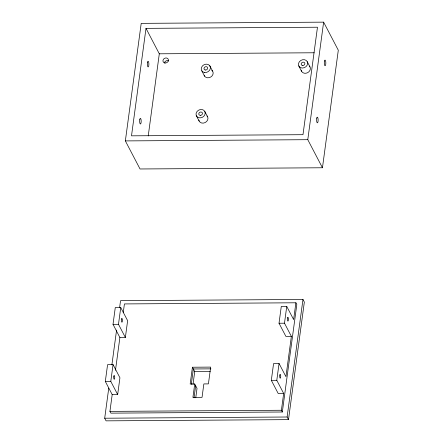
<?xml version="1.0" encoding="UTF-8"?>
<svg xmlns="http://www.w3.org/2000/svg" width="443" height="443" viewBox="0 0 443 443"><rect width="100%" height="100%" fill="white"/><g stroke="black" fill="none" stroke-linecap="round" stroke-linejoin="round"><path stroke-width="0.66" d="M125.358 140.907L141.206 23.363L323.628 22.15L338.302 50.22L322.454 167.764L140.032 168.977L125.358 140.907L307.78 139.689L322.454 167.764M146.002 28.363L131.51 135.829L302.984 134.689L317.476 27.222L146.002 28.363L159.303 53.802L148.228 135.946M105.318 381.44L107.583 364.65L113.054 364.611L119.931 377.768L117.666 394.563L112.195 394.597L105.318 381.44L110.789 381.401L117.666 394.563M113.015 324.348L115.28 307.558L120.751 307.52L127.628 320.677L125.369 337.472L119.892 337.505L113.015 324.348L118.486 324.309L125.369 337.472M119.627 307.508L120.546 300.675L302.968 299.462L304.341 302.093L288.493 419.637L106.071 420.85L104.698 418.22L108.751 388.151M111.885 364.916L116.581 330.063M110.789 381.401L113.054 364.611M118.486 324.309L120.751 307.52M123.243 312.653L124.422 303.926L295.896 302.785L296.816 304.535L282.324 412.001L110.85 413.142L109.93 411.392L112.195 394.597M115.473 370.293L119.892 337.505M194.732 383.981L192.921 397.415L202.041 397.354L203.852 383.92L208.415 383.893L210.674 367.103L192.434 367.225L190.169 384.015L194.732 383.981L197.024 388.367L195.756 397.775M191.271 384.424L193.353 368.975L210.918 368.858M193.01 384.369L194.726 371.611L192.434 367.225M194.017 397.825L195.651 385.737M282.324 412.001L281.405 410.251L283.67 393.456L278.198 393.495L271.321 380.338L273.58 363.542L279.057 363.509L285.934 376.666L291.367 336.364L284.489 323.207L286.754 306.418L281.283 306.451L279.018 323.246L285.896 336.403L291.367 336.364M307.78 139.689L323.628 22.15M283.67 393.456L276.792 380.299L279.057 363.509M295.896 302.785L293.631 319.575L286.754 306.418M288.493 419.637L287.119 417.007L302.968 299.462M159.303 53.802L314.181 52.772M279.018 323.246L284.489 323.207M194.726 371.611L210.264 371.505M271.321 380.338L276.792 380.299M109.93 411.392L281.405 410.251M104.698 418.22L287.119 417.007M307.259 61.715A4.735 4.037 -27.6 0 1 302.458 68.039A4.735 4.037 -27.6 0 1 299.357 61.765A4.735 4.037 -27.6 0 1 307.259 61.715L310.011 66.976M298.792 65.963L301.545 71.229M209.799 65.791L212.551 71.052M201.842 70.902L204.594 76.163M204.854 111.553A4.735 4.037 -27.6 0 1 200.053 117.877A4.735 4.037 -27.6 0 1 196.952 111.603A4.735 4.037 -27.6 0 1 204.854 111.553L207.606 116.814M196.387 115.8L199.14 121.066M164.331 63.122A2.841 2.425 -27.6 0 1 168.728 60.912M309.402 66.112A4.735 4.037 -27.6 0 1 307.569 72.724A4.735 4.037 -27.6 0 1 301.223 70.221M206.997 115.95A4.735 4.037 -27.6 0 1 205.164 122.561A4.735 4.037 -27.6 0 1 198.818 120.059M211.82 70.276A4.735 4.037 -27.6 0 1 210.874 76.938A4.735 4.037 -27.6 0 1 204.134 75.216M165.35 62.989A2.841 2.425 -27.6 0 0 168.229 59.196A2.841 2.425 -27.6 0 0 163.495 59.229A2.841 2.425 -27.6 0 0 165.35 62.989M200.397 115.357A1.894 1.617 -27.6 0 0 202.313 112.827A1.894 1.617 -27.6 0 0 199.156 112.849A1.894 1.617 -27.6 0 0 200.397 115.357M204.633 72.508A4.735 4.037 -27.6 0 0 210.259 66.738A4.735 4.037 -27.6 0 0 202.573 65.791A4.735 4.037 -27.6 0 0 204.633 72.508M205.596 70.027A1.894 1.617 -27.6 0 0 207.512 67.497A1.894 1.617 -27.6 0 0 204.356 67.519A1.894 1.617 -27.6 0 0 205.596 70.027M302.796 65.52A1.894 1.617 -27.6 0 0 304.718 62.989A1.894 1.617 -27.6 0 0 301.556 63.011A1.894 1.617 -27.6 0 0 302.796 65.52M287.529 317.913A1.894 0.509 89.6 0 0 287.812 321.048A1.894 0.509 89.6 0 0 288.399 318.633A1.894 0.509 89.6 0 0 287.529 317.913M279.832 375.005A1.894 0.509 89.6 0 0 280.114 378.139A1.894 0.509 89.6 0 0 280.701 375.725A1.894 0.509 89.6 0 0 279.832 375.005M121.526 319.021A1.894 0.509 89.6 0 0 121.814 322.15A1.894 0.509 89.6 0 0 122.395 319.735A1.894 0.509 89.6 0 0 121.526 319.021M113.829 376.113A1.894 0.509 89.6 0 0 114.117 379.241A1.894 0.509 89.6 0 0 114.698 376.827A1.894 0.509 89.6 0 0 113.829 376.113M324.481 60.979A2.841 0.77 89.6 0 0 324.907 65.675A2.841 0.77 89.6 0 0 325.782 62.053A2.841 0.77 89.6 0 0 324.481 60.979M316.778 118.071A2.841 0.77 89.6 0 0 317.205 122.766A2.841 0.77 89.6 0 0 318.085 119.145A2.841 0.77 89.6 0 0 316.778 118.071M139.827 119.272A2.841 0.77 89.6 0 0 140.27 123.951A2.841 0.77 89.6 0 0 141.134 120.291A2.841 0.77 89.6 0 0 139.827 119.272M147.53 62.158A2.841 0.77 89.6 0 0 147.956 66.854A2.841 0.77 89.6 0 0 148.837 63.227A2.841 0.77 89.6 0 0 147.53 62.158"/></g></svg>
